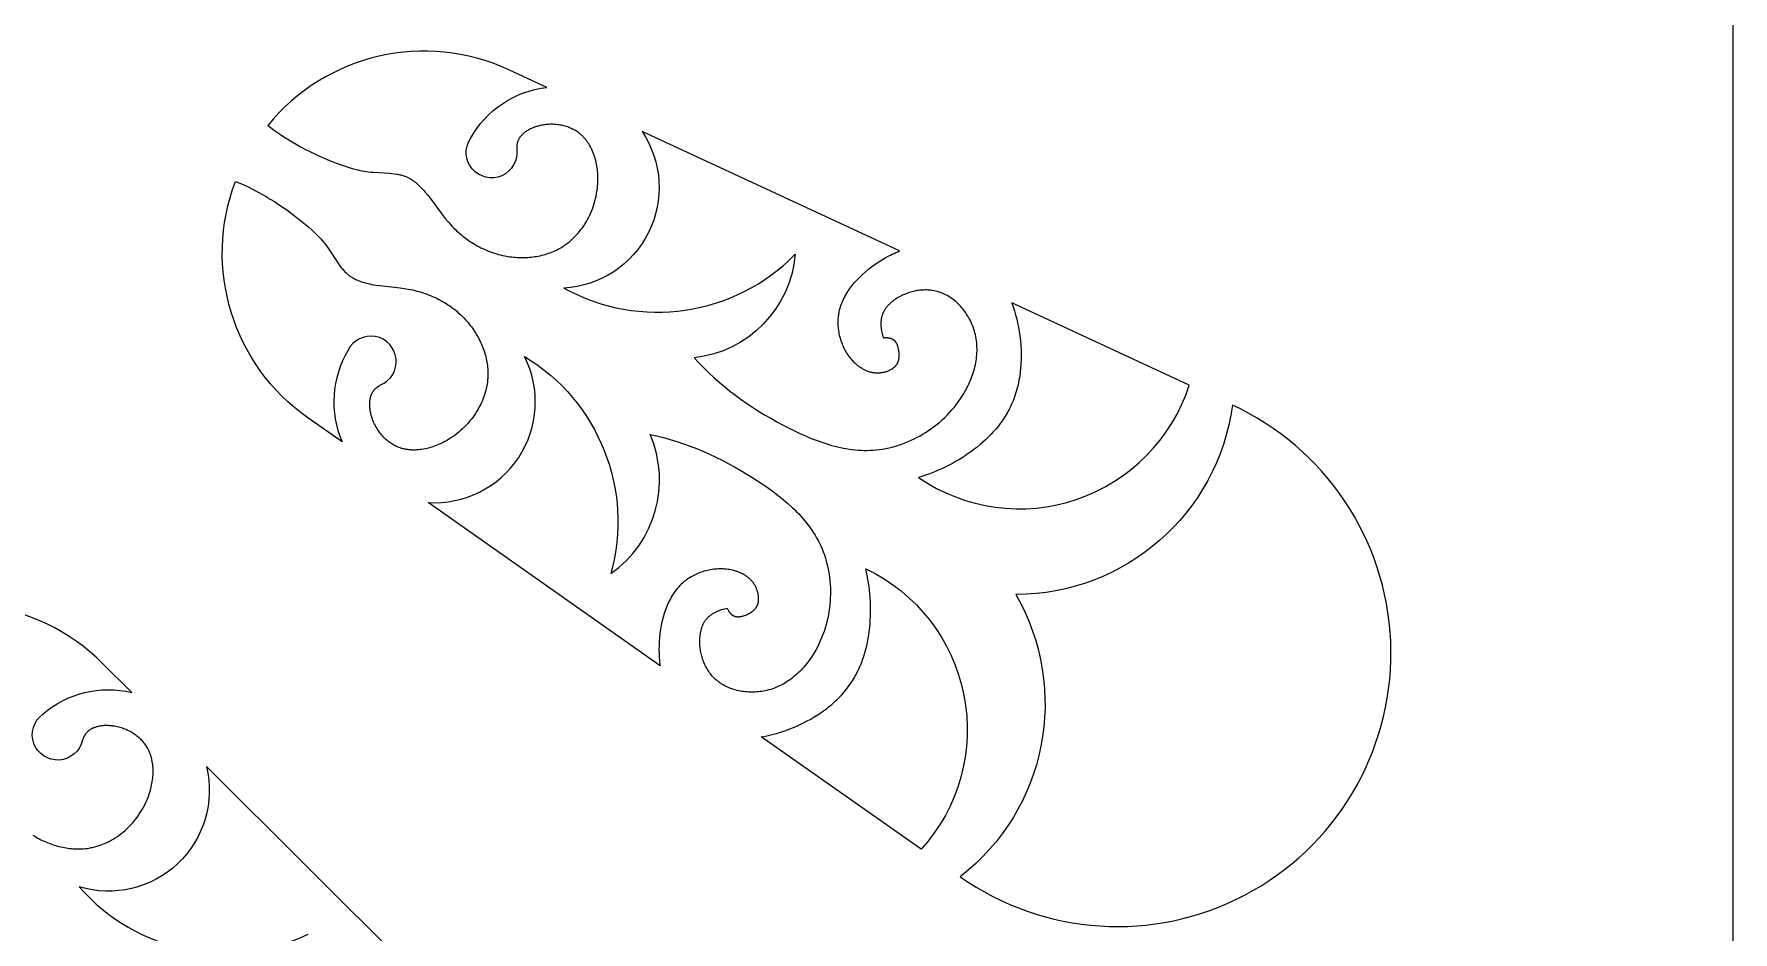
# Model space of a CAD drawing. Extents: x 55 to 271, y 60 to 279.
# Drawn here: x 211.7 to 270.7, y 109.6 to 140.7 of the extents above; entities that cross this region are included whole.
import ezdxf

# ---------------------------------------------------------------- set-up
doc = ezdxf.new("R2010")
doc.units = 0
doc.layers.get('0').update_dxf_attribs({"color": 1, "linetype": 'CONTINUOUS'})

msp = doc.modelspace()

# ---------------------------------------------------------------- linework, layer by layer
msp.add_lwpolyline([(54.848, 59.766), (270.707, 59.766), (270.707, 278.661), (54.848, 278.661)], close=True)
for points in [[(219.85, 137.559), (219.985, 137.456), (220.122, 137.357), (220.261, 137.26), (220.403, 137.166), (220.546, 137.074), (220.692, 136.986), (220.839, 136.901), (220.988, 136.818), (221.139, 136.738), (221.291, 136.661), (221.598, 136.514), (221.91, 136.378), (222.225, 136.251), (222.498, 136.152), (222.636, 136.106), (222.774, 136.064), (222.915, 136.027), (222.985, 136.01), (223.057, 135.994), (223.128, 135.98), (223.201, 135.967), (223.274, 135.956), (223.347, 135.946), (223.428, 135.938), (223.51, 135.931), (224.083, 135.897), (224.162, 135.889), (224.241, 135.88), (224.318, 135.869), (224.356, 135.862), (224.394, 135.854), (224.432, 135.846), (224.469, 135.837), (224.505, 135.827), (224.541, 135.817), (224.577, 135.805), (224.612, 135.792), (224.641, 135.781), (224.67, 135.769), (224.698, 135.756), (224.726, 135.742), (224.754, 135.728), (224.781, 135.713), (224.808, 135.697), (224.835, 135.681), (224.861, 135.664), (224.887, 135.646), (224.913, 135.628), (224.938, 135.61), (224.964, 135.59), (224.989, 135.57), (225.038, 135.529), (225.086, 135.486), (225.133, 135.441), (225.179, 135.395), (225.225, 135.346), (225.27, 135.296), (225.315, 135.245), (225.402, 135.139), (225.487, 135.029), (225.912, 134.454), (226.001, 134.341), (226.091, 134.231), (226.142, 134.173), (226.193, 134.116), (226.244, 134.061), (226.297, 134.006), (226.351, 133.953), (226.405, 133.901), (226.46, 133.851), (226.516, 133.801), (226.573, 133.753), (226.631, 133.706), (226.689, 133.661), (226.748, 133.617), (226.808, 133.574), (226.869, 133.532), (226.93, 133.492), (226.992, 133.453), (227.055, 133.416), (227.118, 133.38), (227.183, 133.345), (227.247, 133.312), (227.313, 133.28), (227.379, 133.25), (227.446, 133.221), (227.513, 133.193), (227.581, 133.168), (227.65, 133.143), (227.719, 133.121), (227.789, 133.099), (227.859, 133.08), (227.93, 133.062), (228.002, 133.045), (228.074, 133.03), (228.134, 133.019), (228.195, 133.009), (228.256, 133), (228.317, 132.993), (228.378, 132.986), (228.439, 132.981), (228.501, 132.977), (228.563, 132.974), (228.625, 132.972), (228.687, 132.971), (228.748, 132.972), (228.81, 132.974), (228.872, 132.977), (228.934, 132.982), (228.995, 132.987), (229.056, 132.994), (229.117, 133.003), (229.178, 133.012), (229.239, 133.023), (229.299, 133.035), (229.359, 133.049), (229.418, 133.064), (229.477, 133.08), (229.535, 133.098), (229.593, 133.117), (229.651, 133.137), (229.707, 133.159), (229.764, 133.182), (229.819, 133.206), (229.874, 133.232), (229.928, 133.26), (229.981, 133.288), (230.017, 133.309), (230.052, 133.33), (230.087, 133.351), (230.121, 133.374), (230.155, 133.397), (230.189, 133.42), (230.222, 133.444), (230.255, 133.469), (230.319, 133.52), (230.382, 133.574), (230.443, 133.63), (230.502, 133.688), (230.56, 133.748), (230.616, 133.81), (230.669, 133.874), (230.721, 133.939), (230.771, 134.007), (230.819, 134.076), (230.865, 134.147), (230.909, 134.22), (230.951, 134.294), (230.991, 134.369), (231.028, 134.446), (231.064, 134.524), (231.097, 134.603), (231.128, 134.684), (231.156, 134.765), (231.183, 134.848), (231.206, 134.931), (231.228, 135.015), (231.247, 135.1), (231.263, 135.186), (231.277, 135.272), (231.289, 135.359), (231.298, 135.446), (231.304, 135.533), (231.307, 135.595), (231.308, 135.657), (231.308, 135.718), (231.307, 135.78), (231.304, 135.842), (231.301, 135.903), (231.295, 135.964), (231.289, 136.025), (231.281, 136.086), (231.271, 136.146), (231.26, 136.206), (231.248, 136.265), (231.235, 136.324), (231.22, 136.382), (231.203, 136.44), (231.185, 136.496), (231.166, 136.552), (231.145, 136.607), (231.123, 136.662), (231.099, 136.715), (231.074, 136.767), (231.048, 136.818), (231.019, 136.868), (230.99, 136.916), (230.974, 136.94), (230.959, 136.964), (230.942, 136.987), (230.926, 137.01), (230.909, 137.032), (230.892, 137.054), (230.874, 137.076), (230.856, 137.098), (230.837, 137.119), (230.819, 137.139), (230.799, 137.159), (230.78, 137.179), (230.76, 137.199), (230.739, 137.218), (230.719, 137.236), (230.697, 137.254), (230.665, 137.281), (230.632, 137.306), (230.598, 137.33), (230.563, 137.353), (230.528, 137.375), (230.492, 137.397), (230.455, 137.417), (230.417, 137.436), (230.379, 137.454), (230.34, 137.471), (230.3, 137.487), (230.26, 137.502), (230.219, 137.516), (230.178, 137.529), (230.136, 137.54), (230.094, 137.551), (230.052, 137.561), (230.009, 137.569), (229.965, 137.576), (229.921, 137.582), (229.877, 137.587), (229.832, 137.591), (229.788, 137.594), (229.743, 137.596), (229.697, 137.596), (229.652, 137.595), (229.606, 137.593), (229.56, 137.59), (229.514, 137.586), (229.468, 137.58), (229.422, 137.574), (229.375, 137.566), (229.34, 137.559), (229.305, 137.551), (229.269, 137.543), (229.234, 137.534), (229.199, 137.524), (229.164, 137.514), (229.13, 137.502), (229.096, 137.49), (229.062, 137.478), (229.029, 137.464), (228.996, 137.45), (228.964, 137.435), (228.933, 137.419), (228.902, 137.403), (228.872, 137.386), (228.842, 137.368), (228.814, 137.349), (228.786, 137.33), (228.773, 137.32), (228.759, 137.309), (228.746, 137.299), (228.734, 137.288), (228.721, 137.278), (228.709, 137.267), (228.697, 137.256), (228.685, 137.244), (228.674, 137.233), (228.663, 137.221), (228.652, 137.209), (228.641, 137.197), (228.631, 137.185), (228.621, 137.172), (228.612, 137.16), (228.602, 137.147), (228.594, 137.134), (228.585, 137.12), (228.577, 137.107), (228.569, 137.093), (228.561, 137.079), (228.554, 137.065), (228.548, 137.051), (228.541, 137.037), (228.535, 137.022), (228.53, 137.007), (228.524, 136.992), (228.52, 136.977), (228.516, 136.962), (228.512, 136.947), (228.508, 136.932), (228.505, 136.917), (228.502, 136.901), (228.5, 136.886), (228.498, 136.87), (228.496, 136.855), (228.494, 136.839), (228.493, 136.823), (228.492, 136.792), (228.491, 136.76), (228.491, 136.729, -1.435159), (226.881, 137.1, -0.241668), (229.535, 138.876), (228.222, 139.485, 0.342621)], [(232.848, 137.34, -0.580389), (230.129, 131.91, 0.336677), (238.159, 133.082, -0.356742), (234.652, 129.488), (234.816, 129.31), (234.984, 129.136), (235.157, 128.968), (235.333, 128.804), (235.514, 128.644), (235.699, 128.489), (235.887, 128.337), (236.08, 128.19), (236.276, 128.047), (236.475, 127.908), (236.678, 127.773), (236.885, 127.641), (237.095, 127.513), (237.308, 127.389), (237.524, 127.268), (237.743, 127.15), (238.127, 126.955), (238.321, 126.863), (238.518, 126.776), (238.716, 126.693), (238.916, 126.616), (239.117, 126.545), (239.319, 126.48), (239.42, 126.451), (239.522, 126.424), (239.624, 126.399), (239.726, 126.375), (239.829, 126.354), (239.931, 126.336), (240.034, 126.319), (240.137, 126.305), (240.24, 126.294), (240.343, 126.285), (240.446, 126.279), (240.55, 126.276), (240.653, 126.275), (240.757, 126.278), (240.86, 126.283), (240.964, 126.291), (241.076, 126.304), (241.189, 126.321), (241.301, 126.341), (241.413, 126.365), (241.525, 126.392), (241.636, 126.423), (241.747, 126.457), (241.857, 126.494), (241.966, 126.535), (242.074, 126.579), (242.181, 126.626), (242.287, 126.676), (242.391, 126.73), (242.495, 126.786), (242.597, 126.846), (242.697, 126.908), (242.796, 126.973), (242.893, 127.041), (242.989, 127.112), (243.082, 127.185), (243.173, 127.261), (243.262, 127.339), (243.349, 127.42), (243.434, 127.504), (243.516, 127.59), (243.596, 127.678), (243.673, 127.769), (243.747, 127.861), (243.818, 127.956), (243.887, 128.053), (243.952, 128.153), (244.014, 128.254), (244.05, 128.316), (244.085, 128.379), (244.119, 128.442), (244.151, 128.506), (244.182, 128.571), (244.211, 128.637), (244.24, 128.702), (244.266, 128.769), (244.292, 128.835), (244.315, 128.903), (244.337, 128.97), (244.358, 129.038), (244.377, 129.106), (244.394, 129.175), (244.41, 129.243), (244.423, 129.312), (244.435, 129.382), (244.445, 129.451), (244.454, 129.52), (244.46, 129.59), (244.465, 129.66), (244.467, 129.729), (244.468, 129.799), (244.466, 129.869), (244.463, 129.938), (244.457, 130.008), (244.449, 130.077), (244.439, 130.146), (244.427, 130.215), (244.413, 130.284), (244.396, 130.352), (244.377, 130.42), (244.36, 130.475), (244.341, 130.53), (244.321, 130.584), (244.299, 130.638), (244.276, 130.692), (244.251, 130.745), (244.225, 130.797), (244.198, 130.849), (244.169, 130.9), (244.139, 130.95), (244.108, 131), (244.076, 131.049), (244.042, 131.097), (244.007, 131.144), (243.971, 131.19), (243.933, 131.234), (243.895, 131.278), (243.855, 131.32), (243.815, 131.362), (243.773, 131.402), (243.73, 131.44), (243.686, 131.477), (243.642, 131.513), (243.596, 131.547), (243.55, 131.579), (243.502, 131.61), (243.454, 131.639), (243.429, 131.653), (243.405, 131.667), (243.38, 131.68), (243.355, 131.692), (243.329, 131.704), (243.304, 131.716), (243.278, 131.727), (243.252, 131.737), (243.226, 131.748), (243.2, 131.757), (243.158, 131.771), (243.115, 131.785), (243.071, 131.796), (243.028, 131.807), (242.984, 131.816), (242.939, 131.824), (242.895, 131.83), (242.85, 131.835), (242.805, 131.84), (242.76, 131.842), (242.714, 131.844), (242.669, 131.844), (242.623, 131.843), (242.578, 131.841), (242.532, 131.838), (242.486, 131.834), (242.44, 131.828), (242.395, 131.821), (242.349, 131.813), (242.304, 131.804), (242.258, 131.794), (242.213, 131.783), (242.168, 131.77), (242.124, 131.756), (242.079, 131.742), (242.035, 131.726), (241.991, 131.709), (241.948, 131.691), (241.904, 131.672), (241.862, 131.652), (241.819, 131.631), (241.778, 131.609), (241.727, 131.58), (241.677, 131.55), (241.629, 131.518), (241.582, 131.485), (241.559, 131.468), (241.536, 131.45), (241.513, 131.432), (241.492, 131.414), (241.47, 131.395), (241.449, 131.376), (241.429, 131.357), (241.409, 131.337), (241.389, 131.317), (241.37, 131.297), (241.352, 131.276), (241.334, 131.254), (241.317, 131.233), (241.3, 131.211), (241.285, 131.189), (241.269, 131.166), (241.255, 131.143), (241.241, 131.12), (241.228, 131.096), (241.216, 131.072), (241.204, 131.047), (241.194, 131.023), (241.184, 130.997), (241.175, 130.972), (241.167, 130.949), (241.161, 130.925), (241.155, 130.902), (241.15, 130.878), (241.145, 130.854), (241.141, 130.829), (241.137, 130.805), (241.135, 130.78), (241.133, 130.755), (241.131, 130.73), (241.13, 130.705), (241.129, 130.68), (241.13, 130.655), (241.13, 130.63), (241.131, 130.604), (241.133, 130.579), (241.135, 130.554), (241.138, 130.529), (241.141, 130.503), (241.145, 130.478), (241.149, 130.453), (241.153, 130.428), (241.164, 130.378), (241.176, 130.329), (241.189, 130.28), (241.204, 130.233), (241.22, 130.186), (241.242, 130.188), (241.264, 130.19), (241.287, 130.191), (241.31, 130.191), (241.321, 130.191), (241.333, 130.19), (241.344, 130.19), (241.356, 130.189), (241.367, 130.188), (241.378, 130.187), (241.39, 130.185), (241.401, 130.183), (241.412, 130.181), (241.423, 130.179), (241.434, 130.177), (241.445, 130.174), (241.456, 130.171), (241.467, 130.168), (241.477, 130.164), (241.488, 130.161), (241.498, 130.157), (241.508, 130.152), (241.518, 130.148), (241.528, 130.143), (241.537, 130.138), (241.546, 130.132), (241.551, 130.129), (241.555, 130.127), (241.56, 130.124), (241.564, 130.121), (241.569, 130.117), (241.573, 130.114), (241.577, 130.11), (241.582, 130.107), (241.586, 130.103), (241.59, 130.099), (241.594, 130.096), (241.598, 130.092), (241.602, 130.088), (241.606, 130.084), (241.614, 130.075), (241.621, 130.067), (241.628, 130.058), (241.635, 130.049), (241.642, 130.04), (241.648, 130.03), (241.654, 130.02), (241.66, 130.01), (241.666, 130), (241.671, 129.989), (241.676, 129.979), (241.681, 129.968), (241.686, 129.957), (241.691, 129.946), (241.695, 129.934), (241.7, 129.923), (241.704, 129.911), (241.711, 129.888), (241.718, 129.864), (241.724, 129.84), (241.73, 129.815), (241.735, 129.791), (241.742, 129.755), (241.747, 129.719), (241.752, 129.683), (241.755, 129.647), (241.756, 129.629), (241.756, 129.612), (241.757, 129.594), (241.757, 129.576), (241.756, 129.559), (241.756, 129.541), (241.755, 129.524), (241.753, 129.507), (241.751, 129.49), (241.749, 129.473), (241.747, 129.456), (241.744, 129.439), (241.74, 129.423), (241.737, 129.406), (241.732, 129.39), (241.728, 129.375), (241.723, 129.359), (241.717, 129.344), (241.711, 129.328), (241.704, 129.313), (241.698, 129.299), (241.69, 129.284), (241.686, 129.277), (241.682, 129.27), (241.678, 129.263), (241.674, 129.256), (241.668, 129.247), (241.661, 129.237), (241.654, 129.228), (241.647, 129.219), (241.64, 129.21), (241.633, 129.201), (241.625, 129.192), (241.617, 129.184), (241.609, 129.175), (241.601, 129.167), (241.592, 129.159), (241.584, 129.151), (241.575, 129.144), (241.566, 129.136), (241.556, 129.128), (241.547, 129.121), (241.537, 129.114), (241.527, 129.107), (241.517, 129.1), (241.507, 129.094), (241.497, 129.087), (241.487, 129.081), (241.465, 129.069), (241.443, 129.057), (241.421, 129.046), (241.398, 129.036), (241.375, 129.026), (241.351, 129.017), (241.327, 129.008), (241.303, 129.001), (241.278, 128.994), (241.253, 128.987), (241.228, 128.981), (241.202, 128.976), (241.177, 128.971), (241.151, 128.967), (241.126, 128.964), (241.1, 128.962), (241.074, 128.96), (241.048, 128.958), (241.023, 128.958), (240.997, 128.958), (240.972, 128.958), (240.942, 128.96), (240.912, 128.963), (240.883, 128.966), (240.854, 128.97), (240.825, 128.976), (240.797, 128.982), (240.769, 128.988), (240.741, 128.996), (240.713, 129.004), (240.686, 129.014), (240.659, 129.024), (240.632, 129.034), (240.605, 129.046), (240.579, 129.058), (240.553, 129.071), (240.528, 129.084), (240.503, 129.098), (240.478, 129.113), (240.453, 129.128), (240.429, 129.144), (240.405, 129.16), (240.382, 129.177), (240.358, 129.195), (240.335, 129.213), (240.313, 129.231), (240.291, 129.25), (240.269, 129.269), (240.247, 129.289), (240.226, 129.309), (240.205, 129.33), (240.165, 129.372), (240.128, 129.413), (240.094, 129.454), (240.06, 129.496), (240.028, 129.539), (239.997, 129.584), (239.967, 129.629), (239.938, 129.675), (239.911, 129.722), (239.885, 129.769), (239.86, 129.818), (239.837, 129.866), (239.815, 129.916), (239.794, 129.966), (239.774, 130.017), (239.756, 130.068), (239.74, 130.12), (239.724, 130.172), (239.71, 130.224), (239.698, 130.276), (239.686, 130.329), (239.677, 130.382), (239.668, 130.435), (239.661, 130.489), (239.656, 130.542), (239.652, 130.595), (239.649, 130.648), (239.648, 130.702), (239.648, 130.755), (239.65, 130.807), (239.653, 130.86), (239.658, 130.912), (239.664, 130.964), (239.669, 130.996), (239.674, 131.027), (239.68, 131.058), (239.686, 131.089), (239.7, 131.15), (239.716, 131.211), (239.734, 131.272), (239.754, 131.331), (239.776, 131.39), (239.8, 131.449), (239.826, 131.507), (239.854, 131.564), (239.883, 131.62), (239.914, 131.676), (239.947, 131.731), (239.981, 131.786), (240.016, 131.84), (240.053, 131.893), (240.092, 131.945), (240.132, 131.997), (240.173, 132.048), (240.216, 132.099), (240.259, 132.148), (240.304, 132.197), (240.35, 132.245), (240.397, 132.293), (240.445, 132.339), (240.494, 132.385), (240.594, 132.474), (240.698, 132.561), (240.804, 132.644), (240.919, 132.728), (241.037, 132.808), (241.156, 132.884), (241.278, 132.956), (241.402, 133.024), (241.464, 133.056), (241.527, 133.087), (241.59, 133.116), (241.654, 133.145), (241.718, 133.172), (241.782, 133.198)], [(221.246, 127.402, -0.342621), (218.728, 135.615), (218.884, 135.55), (219.039, 135.481), (219.193, 135.409), (219.345, 135.333), (219.496, 135.254), (219.645, 135.172), (219.792, 135.088), (219.939, 135), (220.083, 134.91), (220.226, 134.817), (220.507, 134.624), (220.781, 134.422), (221.048, 134.212), (221.271, 134.026), (221.379, 133.929), (221.485, 133.83), (221.587, 133.727), (221.637, 133.675), (221.687, 133.621), (221.735, 133.566), (221.782, 133.509), (221.828, 133.452), (221.873, 133.393), (221.921, 133.327), (221.968, 133.26), (222.283, 132.781), (222.33, 132.715), (222.377, 132.652), (222.426, 132.591), (222.451, 132.561), (222.476, 132.532), (222.502, 132.504), (222.528, 132.476), (222.555, 132.45), (222.582, 132.424), (222.61, 132.399), (222.639, 132.375), (222.663, 132.355), (222.688, 132.337), (222.714, 132.318), (222.739, 132.301), (222.766, 132.284), (222.792, 132.268), (222.819, 132.252), (222.847, 132.238), (222.875, 132.223), (222.903, 132.209), (222.931, 132.196), (222.96, 132.183), (222.99, 132.171), (223.019, 132.159), (223.079, 132.137), (223.141, 132.117), (223.203, 132.099), (223.267, 132.082), (223.332, 132.067), (223.397, 132.053), (223.464, 132.04), (223.599, 132.017), (223.737, 131.998), (224.448, 131.918), (224.59, 131.898), (224.731, 131.874), (224.806, 131.86), (224.881, 131.844), (224.955, 131.827), (225.028, 131.808), (225.101, 131.788), (225.173, 131.767), (225.244, 131.745), (225.315, 131.721), (225.385, 131.696), (225.455, 131.669), (225.523, 131.641), (225.591, 131.612), (225.658, 131.582), (225.724, 131.55), (225.79, 131.517), (225.855, 131.483), (225.919, 131.447), (225.981, 131.41), (226.044, 131.372), (226.105, 131.333), (226.165, 131.292), (226.224, 131.25), (226.283, 131.206), (226.34, 131.161), (226.396, 131.115), (226.452, 131.068), (226.506, 131.02), (226.559, 130.97), (226.612, 130.919), (226.663, 130.866), (226.713, 130.813), (226.762, 130.758), (226.801, 130.711), (226.84, 130.663), (226.878, 130.615), (226.916, 130.566), (226.952, 130.516), (226.987, 130.466), (227.022, 130.414), (227.055, 130.362), (227.088, 130.31), (227.119, 130.256), (227.149, 130.202), (227.179, 130.148), (227.207, 130.093), (227.234, 130.037), (227.259, 129.981), (227.284, 129.925), (227.307, 129.868), (227.329, 129.81), (227.35, 129.752), (227.37, 129.694), (227.388, 129.636), (227.405, 129.577), (227.42, 129.518), (227.434, 129.458), (227.447, 129.399), (227.458, 129.339), (227.467, 129.279), (227.475, 129.218), (227.482, 129.158), (227.487, 129.098), (227.49, 129.037), (227.492, 128.977), (227.492, 128.936), (227.491, 128.895), (227.49, 128.854), (227.488, 128.813), (227.485, 128.772), (227.481, 128.731), (227.477, 128.69), (227.472, 128.649), (227.46, 128.568), (227.445, 128.487), (227.427, 128.406), (227.407, 128.326), (227.383, 128.246), (227.358, 128.167), (227.329, 128.088), (227.298, 128.01), (227.264, 127.933), (227.228, 127.857), (227.19, 127.782), (227.149, 127.707), (227.106, 127.634), (227.06, 127.562), (227.013, 127.491), (226.963, 127.421), (226.911, 127.353), (226.857, 127.286), (226.8, 127.221), (226.742, 127.157), (226.682, 127.094), (226.62, 127.034), (226.556, 126.975), (226.49, 126.918), (226.422, 126.862), (226.353, 126.809), (226.282, 126.758), (226.209, 126.709), (226.157, 126.675), (226.104, 126.643), (226.051, 126.612), (225.997, 126.583), (225.942, 126.554), (225.887, 126.527), (225.832, 126.501), (225.775, 126.476), (225.719, 126.453), (225.662, 126.431), (225.605, 126.41), (225.547, 126.391), (225.49, 126.373), (225.432, 126.357), (225.374, 126.343), (225.316, 126.33), (225.258, 126.319), (225.199, 126.309), (225.141, 126.301), (225.084, 126.295), (225.026, 126.291), (224.968, 126.288), (224.911, 126.288), (224.854, 126.289), (224.826, 126.291), (224.798, 126.293), (224.769, 126.295), (224.741, 126.298), (224.713, 126.301), (224.686, 126.305), (224.658, 126.31), (224.63, 126.315), (224.603, 126.32), (224.576, 126.326), (224.548, 126.333), (224.521, 126.34), (224.495, 126.347), (224.468, 126.355), (224.442, 126.364), (224.415, 126.373), (224.376, 126.388), (224.338, 126.404), (224.3, 126.422), (224.263, 126.44), (224.226, 126.46), (224.189, 126.481), (224.153, 126.502), (224.118, 126.525), (224.083, 126.55), (224.049, 126.575), (224.015, 126.601), (223.982, 126.628), (223.95, 126.657), (223.918, 126.686), (223.887, 126.716), (223.857, 126.747), (223.827, 126.78), (223.798, 126.813), (223.77, 126.847), (223.743, 126.882), (223.717, 126.917), (223.691, 126.954), (223.666, 126.991), (223.642, 127.03), (223.619, 127.069), (223.597, 127.109), (223.576, 127.149), (223.556, 127.19), (223.536, 127.232), (223.518, 127.275), (223.501, 127.319), (223.485, 127.363), (223.473, 127.397), (223.462, 127.431), (223.451, 127.466), (223.442, 127.501), (223.433, 127.536), (223.424, 127.571), (223.417, 127.607), (223.41, 127.642), (223.404, 127.678), (223.4, 127.713), (223.395, 127.749), (223.392, 127.784), (223.39, 127.819), (223.389, 127.854), (223.389, 127.889), (223.39, 127.923), (223.392, 127.957), (223.395, 127.991), (223.396, 128.008), (223.399, 128.024), (223.401, 128.041), (223.404, 128.057), (223.407, 128.073), (223.41, 128.089), (223.414, 128.105), (223.418, 128.121), (223.422, 128.137), (223.427, 128.152), (223.432, 128.168), (223.437, 128.183), (223.442, 128.198), (223.448, 128.213), (223.455, 128.227), (223.461, 128.242), (223.468, 128.256), (223.475, 128.27), (223.483, 128.284), (223.491, 128.297), (223.499, 128.311), (223.507, 128.324), (223.516, 128.337), (223.526, 128.35), (223.535, 128.362), (223.545, 128.374), (223.556, 128.386), (223.567, 128.398), (223.577, 128.409), (223.588, 128.42), (223.6, 128.43), (223.612, 128.441), (223.623, 128.451), (223.636, 128.461), (223.648, 128.47), (223.661, 128.48), (223.674, 128.489), (223.687, 128.498), (223.713, 128.515), (223.74, 128.531), (223.767, 128.547, 1.435159), (222.64, 129.756, 0.241668), (222.43, 126.569)], [(245.672, 131.395), (245.722, 131.259), (245.767, 131.12), (245.808, 130.979), (245.845, 130.837), (245.878, 130.694), (245.907, 130.549), (245.931, 130.403), (245.952, 130.257), (245.971, 130.093), (245.985, 129.929), (245.994, 129.765), (245.998, 129.601), (245.997, 129.437), (245.99, 129.274), (245.978, 129.112), (245.97, 129.031), (245.96, 128.951), (245.949, 128.87), (245.937, 128.791), (245.923, 128.712), (245.908, 128.633), (245.891, 128.554), (245.872, 128.476), (245.852, 128.399), (245.831, 128.322), (245.807, 128.246), (245.783, 128.17), (245.756, 128.095), (245.728, 128.021), (245.698, 127.948), (245.667, 127.875), (245.634, 127.803), (245.599, 127.732), (245.571, 127.677), (245.542, 127.622), (245.511, 127.568), (245.48, 127.515), (245.448, 127.462), (245.415, 127.41), (245.345, 127.307), (245.272, 127.206), (245.196, 127.107), (245.116, 127.01), (245.033, 126.915), (244.947, 126.823), (244.858, 126.732), (244.766, 126.644), (244.672, 126.558), (244.575, 126.475), (244.475, 126.393), (244.374, 126.314), (244.27, 126.237), (244.164, 126.163), (244.057, 126.09), (243.947, 126.02), (243.837, 125.953), (243.724, 125.888), (243.611, 125.825), (243.496, 125.764), (243.381, 125.707), (243.264, 125.651), (243.147, 125.598), (243.029, 125.547), (242.911, 125.499), (242.792, 125.454), (242.674, 125.411), (242.555, 125.371), (242.436, 125.333, 0.50165), (251.832, 128.54)], [(225.417, 124.468, 0.580389), (228.759, 129.538, -0.336677), (231.759, 121.998, 0.356742), (233.119, 126.832), (233.355, 126.779), (233.589, 126.72), (233.821, 126.655), (234.052, 126.584), (234.281, 126.507), (234.507, 126.425), (234.733, 126.337), (234.956, 126.244), (235.178, 126.146), (235.398, 126.043), (235.617, 125.934), (235.834, 125.821), (236.05, 125.704), (236.264, 125.581), (236.477, 125.455), (236.689, 125.324), (237.049, 125.089), (237.226, 124.966), (237.4, 124.84), (237.571, 124.71), (237.738, 124.576), (237.9, 124.437), (238.056, 124.294), (238.133, 124.221), (238.207, 124.146), (238.28, 124.071), (238.351, 123.994), (238.421, 123.916), (238.488, 123.836), (238.554, 123.755), (238.617, 123.673), (238.679, 123.59), (238.738, 123.505), (238.795, 123.418), (238.849, 123.33), (238.901, 123.241), (238.951, 123.15), (238.998, 123.058), (239.043, 122.964), (239.088, 122.86), (239.13, 122.754), (239.169, 122.647), (239.204, 122.538), (239.236, 122.428), (239.265, 122.316), (239.291, 122.203), (239.313, 122.089), (239.333, 121.975), (239.349, 121.859), (239.361, 121.743), (239.371, 121.626), (239.377, 121.508), (239.38, 121.391), (239.379, 121.273), (239.376, 121.154), (239.369, 121.036), (239.358, 120.918), (239.345, 120.8), (239.328, 120.683), (239.308, 120.566), (239.284, 120.449), (239.258, 120.333), (239.228, 120.218), (239.194, 120.104), (239.158, 119.991), (239.118, 119.879), (239.075, 119.769), (239.028, 119.659), (238.978, 119.552), (238.925, 119.446), (238.868, 119.341), (238.833, 119.279), (238.796, 119.217), (238.757, 119.156), (238.718, 119.096), (238.677, 119.037), (238.636, 118.979), (238.593, 118.922), (238.549, 118.865), (238.503, 118.81), (238.457, 118.756), (238.41, 118.703), (238.361, 118.651), (238.312, 118.601), (238.261, 118.552), (238.209, 118.504), (238.156, 118.457), (238.102, 118.412), (238.047, 118.369), (237.991, 118.327), (237.934, 118.287), (237.876, 118.248), (237.817, 118.211), (237.757, 118.176), (237.696, 118.142), (237.634, 118.11), (237.571, 118.081), (237.507, 118.053), (237.442, 118.027), (237.377, 118.003), (237.31, 117.981), (237.242, 117.961), (237.174, 117.944), (237.118, 117.931), (237.061, 117.92), (237.004, 117.91), (236.946, 117.902), (236.888, 117.895), (236.83, 117.89), (236.771, 117.887), (236.713, 117.884), (236.654, 117.884), (236.596, 117.884), (236.537, 117.887), (236.478, 117.89), (236.42, 117.896), (236.362, 117.903), (236.304, 117.911), (236.247, 117.921), (236.19, 117.932), (236.133, 117.945), (236.077, 117.96), (236.022, 117.976), (235.967, 117.994), (235.913, 118.013), (235.86, 118.034), (235.808, 118.057), (235.756, 118.081), (235.706, 118.106), (235.656, 118.134), (235.632, 118.148), (235.608, 118.163), (235.584, 118.178), (235.561, 118.193), (235.538, 118.209), (235.515, 118.225), (235.493, 118.242), (235.471, 118.259), (235.449, 118.276), (235.427, 118.294), (235.394, 118.324), (235.361, 118.355), (235.329, 118.386), (235.298, 118.419), (235.268, 118.452), (235.24, 118.487), (235.212, 118.522), (235.185, 118.558), (235.159, 118.595), (235.133, 118.633), (235.109, 118.672), (235.086, 118.711), (235.064, 118.751), (235.043, 118.791), (235.023, 118.833), (235.004, 118.874), (234.986, 118.917), (234.969, 118.96), (234.953, 119.003), (234.938, 119.047), (234.925, 119.092), (234.912, 119.136), (234.9, 119.182), (234.89, 119.227), (234.88, 119.273), (234.872, 119.319), (234.865, 119.366), (234.858, 119.412), (234.853, 119.459), (234.849, 119.506), (234.847, 119.553), (234.845, 119.601), (234.844, 119.659), (234.846, 119.717), (234.849, 119.775), (234.854, 119.832), (234.857, 119.861), (234.861, 119.889), (234.865, 119.917), (234.87, 119.946), (234.876, 119.973), (234.882, 120.001), (234.888, 120.029), (234.895, 120.056), (234.903, 120.083), (234.911, 120.109), (234.92, 120.136), (234.93, 120.162), (234.94, 120.187), (234.951, 120.213), (234.962, 120.238), (234.974, 120.262), (234.987, 120.286), (235, 120.31), (235.014, 120.333), (235.029, 120.356), (235.044, 120.378), (235.06, 120.399), (235.077, 120.42), (235.095, 120.441), (235.111, 120.459), (235.128, 120.476), (235.146, 120.493), (235.164, 120.51), (235.182, 120.526), (235.201, 120.542), (235.221, 120.557), (235.241, 120.572), (235.261, 120.586), (235.282, 120.6), (235.303, 120.613), (235.325, 120.626), (235.347, 120.639), (235.369, 120.651), (235.391, 120.662), (235.414, 120.673), (235.437, 120.684), (235.46, 120.695), (235.484, 120.704), (235.507, 120.714), (235.531, 120.723), (235.555, 120.732), (235.603, 120.747), (235.652, 120.762), (235.701, 120.774), (235.75, 120.785), (235.798, 120.795), (235.807, 120.775), (235.817, 120.754), (235.827, 120.734), (235.839, 120.715), (235.844, 120.705), (235.851, 120.695), (235.857, 120.685), (235.863, 120.676), (235.87, 120.667), (235.877, 120.657), (235.884, 120.648), (235.891, 120.639), (235.898, 120.631), (235.906, 120.622), (235.913, 120.614), (235.921, 120.606), (235.929, 120.598), (235.937, 120.59), (235.946, 120.583), (235.954, 120.576), (235.963, 120.569), (235.971, 120.562), (235.98, 120.556), (235.989, 120.55), (235.998, 120.544), (236.008, 120.539), (236.012, 120.537), (236.017, 120.534), (236.022, 120.532), (236.027, 120.53), (236.032, 120.527), (236.037, 120.525), (236.042, 120.523), (236.047, 120.521), (236.053, 120.519), (236.058, 120.518), (236.063, 120.516), (236.069, 120.514), (236.074, 120.513), (236.08, 120.511), (236.091, 120.509), (236.102, 120.507), (236.113, 120.505), (236.124, 120.504), (236.136, 120.503), (236.147, 120.502), (236.159, 120.502), (236.17, 120.502), (236.182, 120.502), (236.194, 120.502), (236.206, 120.503), (236.218, 120.504), (236.229, 120.505), (236.241, 120.507), (236.253, 120.509), (236.266, 120.511), (236.278, 120.513), (236.302, 120.518), (236.326, 120.524), (236.35, 120.531), (236.374, 120.538), (236.398, 120.546), (236.432, 120.558), (236.466, 120.572), (236.499, 120.586), (236.532, 120.601), (236.548, 120.609), (236.564, 120.618), (236.579, 120.626), (236.594, 120.635), (236.609, 120.644), (236.624, 120.653), (236.639, 120.663), (236.653, 120.673), (236.667, 120.683), (236.68, 120.693), (236.694, 120.704), (236.707, 120.715), (236.719, 120.726), (236.731, 120.737), (236.743, 120.749), (236.755, 120.761), (236.766, 120.773), (236.776, 120.786), (236.786, 120.798), (236.796, 120.812), (236.805, 120.825), (236.814, 120.838), (236.818, 120.845), (236.822, 120.852), (236.826, 120.859), (236.83, 120.867), (236.835, 120.877), (236.84, 120.887), (236.845, 120.898), (236.849, 120.908), (236.853, 120.919), (236.857, 120.93), (236.861, 120.941), (236.864, 120.952), (236.868, 120.963), (236.871, 120.974), (236.873, 120.986), (236.876, 120.997), (236.878, 121.009), (236.88, 121.021), (236.882, 121.032), (236.884, 121.044), (236.885, 121.056), (236.886, 121.068), (236.887, 121.08), (236.888, 121.092), (236.888, 121.104), (236.888, 121.117), (236.888, 121.141), (236.888, 121.166), (236.886, 121.191), (236.883, 121.216), (236.88, 121.241), (236.876, 121.266), (236.871, 121.291), (236.866, 121.316), (236.86, 121.341), (236.853, 121.366), (236.845, 121.39), (236.837, 121.415), (236.828, 121.439), (236.819, 121.464), (236.809, 121.487), (236.798, 121.511), (236.787, 121.534), (236.775, 121.557), (236.763, 121.58), (236.75, 121.602), (236.737, 121.623), (236.721, 121.648), (236.704, 121.673), (236.686, 121.697), (236.668, 121.72), (236.649, 121.742), (236.629, 121.764), (236.609, 121.785), (236.589, 121.805), (236.568, 121.825), (236.546, 121.844), (236.524, 121.862), (236.501, 121.88), (236.478, 121.897), (236.455, 121.914), (236.431, 121.93), (236.406, 121.945), (236.382, 121.96), (236.356, 121.974), (236.331, 121.988), (236.305, 122.001), (236.279, 122.013), (236.253, 122.025), (236.226, 122.037), (236.199, 122.048), (236.171, 122.058), (236.144, 122.068), (236.116, 122.077), (236.088, 122.086), (236.06, 122.094), (236.032, 122.102), (235.975, 122.116), (235.922, 122.127), (235.869, 122.136), (235.815, 122.144), (235.762, 122.151), (235.708, 122.156), (235.654, 122.159), (235.6, 122.161), (235.546, 122.161), (235.491, 122.16), (235.437, 122.157), (235.383, 122.153), (235.329, 122.147), (235.275, 122.14), (235.222, 122.131), (235.168, 122.121), (235.115, 122.11), (235.063, 122.097), (235.01, 122.083), (234.958, 122.068), (234.907, 122.051), (234.856, 122.033), (234.806, 122.014), (234.757, 121.993), (234.708, 121.971), (234.659, 121.948), (234.612, 121.924), (234.565, 121.898), (234.52, 121.872), (234.475, 121.844), (234.431, 121.815), (234.388, 121.784), (234.346, 121.753), (234.321, 121.733), (234.297, 121.713), (234.273, 121.693), (234.249, 121.672), (234.203, 121.629), (234.158, 121.585), (234.115, 121.539), (234.073, 121.491), (234.033, 121.443), (233.995, 121.393), (233.957, 121.342), (233.922, 121.289), (233.887, 121.236), (233.854, 121.181), (233.823, 121.125), (233.793, 121.068), (233.764, 121.01), (233.736, 120.952), (233.71, 120.892), (233.685, 120.832), (233.662, 120.77), (233.639, 120.708), (233.618, 120.646), (233.598, 120.582), (233.58, 120.519), (233.562, 120.454), (233.546, 120.389), (233.531, 120.324), (233.503, 120.192), (233.481, 120.06), (233.462, 119.926), (233.447, 119.784), (233.436, 119.643), (233.43, 119.501), (233.428, 119.36), (233.431, 119.219), (233.435, 119.149), (233.439, 119.079), (233.445, 119.009), (233.452, 118.94), (233.461, 118.87), (233.47, 118.802)], [(253.334, 127.843, -0.374766), (245.814, 121.273, -0.374766), (243.884, 111.475, 1.076356), (253.609, 127.715)], [(236.977, 116.335), (237.12, 116.36), (237.263, 116.39), (237.405, 116.424), (237.547, 116.464), (237.687, 116.507), (237.827, 116.555), (237.965, 116.606), (238.102, 116.661), (238.254, 116.727), (238.403, 116.797), (238.55, 116.871), (238.694, 116.95), (238.835, 117.033), (238.973, 117.12), (239.107, 117.211), (239.173, 117.259), (239.238, 117.307), (239.302, 117.357), (239.365, 117.407), (239.426, 117.459), (239.487, 117.512), (239.546, 117.566), (239.605, 117.621), (239.662, 117.677), (239.717, 117.734), (239.772, 117.792), (239.825, 117.851), (239.877, 117.912), (239.927, 117.973), (239.976, 118.035), (240.023, 118.099), (240.069, 118.164), (240.113, 118.23), (240.147, 118.281), (240.179, 118.334), (240.211, 118.387), (240.241, 118.441), (240.271, 118.495), (240.3, 118.55), (240.354, 118.662), (240.405, 118.776), (240.453, 118.891), (240.497, 119.009), (240.537, 119.128), (240.574, 119.249), (240.608, 119.371), (240.638, 119.495), (240.666, 119.619), (240.69, 119.745), (240.71, 119.872), (240.728, 120), (240.743, 120.128), (240.755, 120.257), (240.763, 120.386), (240.769, 120.516), (240.772, 120.645), (240.773, 120.775), (240.77, 120.905), (240.765, 121.034), (240.758, 121.163), (240.747, 121.292), (240.735, 121.42), (240.72, 121.547), (240.702, 121.674), (240.682, 121.799), (240.66, 121.923), (240.636, 122.047), (240.609, 122.168, -0.50165), (242.53, 112.428)]]:
    msp.add_lwpolyline(points, format="xyb", close=True)
for points in [[(211.698, 112.918), (211.761, 112.88), (211.813, 112.849), (211.867, 112.819), (211.921, 112.79), (211.976, 112.761), (212.031, 112.734), (212.087, 112.708), (212.144, 112.683), (212.201, 112.659), (212.258, 112.637), (212.316, 112.615), (212.375, 112.595), (212.433, 112.575), (212.492, 112.557), (212.552, 112.54), (212.612, 112.525), (212.672, 112.51), (212.732, 112.497), (212.792, 112.485), (212.853, 112.475), (212.913, 112.466), (212.974, 112.458), (213.035, 112.452), (213.096, 112.447), (213.157, 112.443), (213.218, 112.441), (213.279, 112.441), (213.34, 112.442), (213.4, 112.444), (213.461, 112.448), (213.521, 112.454), (213.581, 112.461), (213.641, 112.47), (213.681, 112.477), (213.722, 112.485), (213.762, 112.493), (213.802, 112.502), (213.842, 112.512), (213.881, 112.523), (213.921, 112.534), (213.96, 112.546), (214.038, 112.572), (214.115, 112.601), (214.192, 112.633), (214.267, 112.667), (214.342, 112.704), (214.416, 112.743), (214.488, 112.785), (214.559, 112.829), (214.629, 112.875), (214.698, 112.924), (214.766, 112.975), (214.832, 113.028), (214.896, 113.083), (214.959, 113.14), (215.021, 113.2), (215.081, 113.261), (215.139, 113.324), (215.196, 113.389), (215.25, 113.456), (215.303, 113.524), (215.354, 113.594), (215.403, 113.666), (215.45, 113.739), (215.495, 113.814), (215.538, 113.89), (215.578, 113.968), (215.616, 114.047), (215.652, 114.127), (215.676, 114.184), (215.698, 114.242), (215.719, 114.3), (215.739, 114.358), (215.758, 114.417), (215.775, 114.476), (215.791, 114.535), (215.806, 114.595), (215.819, 114.654), (215.831, 114.714), (215.841, 114.774), (215.85, 114.834), (215.857, 114.894), (215.863, 114.954), (215.867, 115.013), (215.87, 115.073), (215.871, 115.132), (215.87, 115.191), (215.868, 115.249), (215.864, 115.307), (215.858, 115.365), (215.85, 115.422), (215.841, 115.479), (215.83, 115.534), (215.823, 115.562), (215.817, 115.59), (215.809, 115.617), (215.802, 115.644), (215.793, 115.671), (215.785, 115.698), (215.776, 115.724), (215.766, 115.75), (215.756, 115.776), (215.745, 115.802), (215.734, 115.828), (215.722, 115.853), (215.71, 115.878), (215.697, 115.903), (215.684, 115.928), (215.671, 115.952), (215.649, 115.988), (215.627, 116.023), (215.603, 116.057), (215.578, 116.091), (215.553, 116.124), (215.526, 116.156), (215.498, 116.188), (215.469, 116.218), (215.439, 116.249), (215.409, 116.278), (215.377, 116.306), (215.344, 116.334), (215.311, 116.361), (215.276, 116.387), (215.241, 116.413), (215.205, 116.437), (215.168, 116.461), (215.131, 116.483), (215.092, 116.505), (215.053, 116.526), (215.014, 116.545), (214.973, 116.564), (214.932, 116.582), (214.89, 116.599), (214.848, 116.615), (214.805, 116.63), (214.761, 116.644), (214.717, 116.657), (214.672, 116.668), (214.627, 116.679), (214.581, 116.688), (214.535, 116.697), (214.499, 116.702), (214.463, 116.707), (214.427, 116.711), (214.391, 116.715), (214.355, 116.718), (214.319, 116.72), (214.283, 116.721), (214.246, 116.721), (214.21, 116.721), (214.175, 116.72), (214.139, 116.717), (214.104, 116.714), (214.069, 116.71), (214.034, 116.705), (214, 116.7), (213.966, 116.693), (213.933, 116.685), (213.9, 116.676), (213.884, 116.671), (213.868, 116.666), (213.852, 116.661), (213.837, 116.656), (213.821, 116.65), (213.806, 116.644), (213.791, 116.637), (213.776, 116.631), (213.762, 116.624), (213.747, 116.616), (213.733, 116.609), (213.719, 116.601), (213.705, 116.593), (213.691, 116.585), (213.678, 116.576), (213.665, 116.567), (213.652, 116.558), (213.64, 116.548), (213.627, 116.539), (213.615, 116.528), (213.604, 116.518), (213.592, 116.507), (213.581, 116.496), (213.57, 116.485), (213.559, 116.473), (213.549, 116.461), (213.539, 116.449), (213.529, 116.436), (213.52, 116.424), (213.512, 116.411), (213.503, 116.398), (213.495, 116.384), (213.487, 116.371), (213.48, 116.357), (213.472, 116.343), (213.465, 116.329), (213.458, 116.315), (213.452, 116.301), (213.44, 116.272), (213.428, 116.242), (213.418, 116.213, -1.435159), (212.031, 117.113, -0.241668), (215.133, 117.873), (214.107, 118.894, 0.342621), (205.582, 119.948)], [(224.7, 108.349), (217.721, 115.297, -0.580389), (213.308, 111.125, 0.336677), (221.255, 109.479, -0.356742)]]:
    msp.add_lwpolyline(points, format="xyb")

doc.saveas('drawing.dxf')
